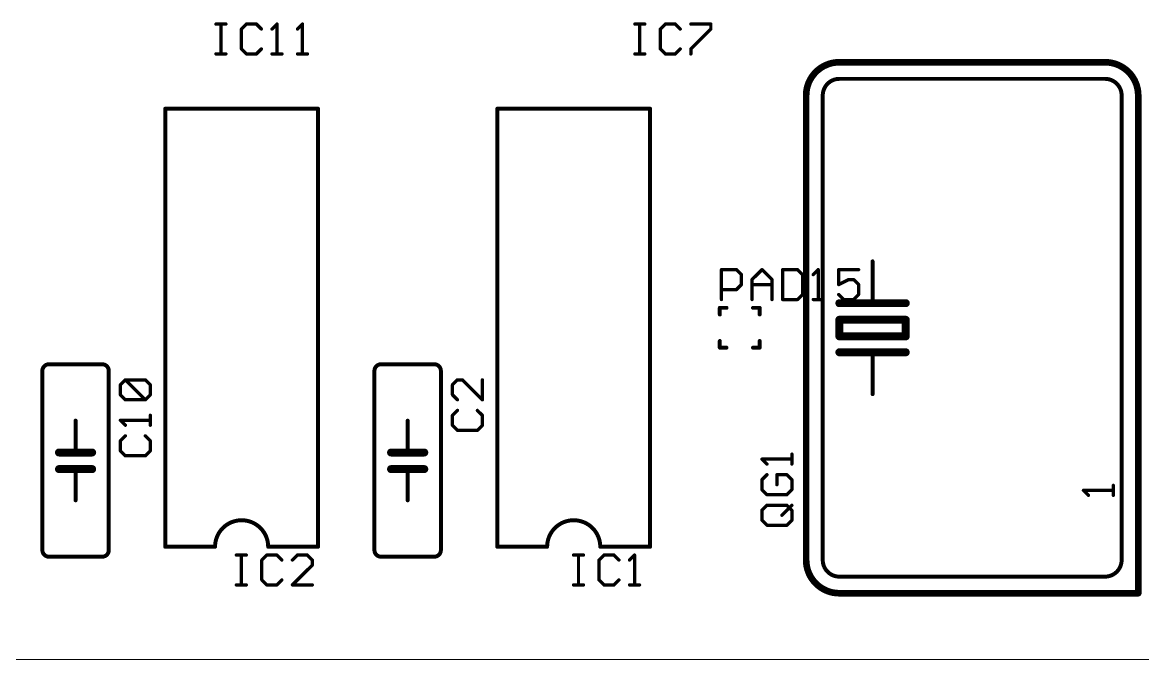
# Model space of a CAD drawing. Extents: x 0 to 127, y 0 to 62.
# Drawn here: x 25.91 to 68.75, y 0 to 24.38 of the extents above; entities that cross this region are included whole.
import ezdxf

# ---------------------------------------------------------------- set-up
doc = ezdxf.new("R2010")
doc.units = 0
for name, color, linetype in [('20', 7, 'CONTINUOUS'), ('21', 253, 'CONTINUOUS'), ('25', 253, 'CONTINUOUS')]:
    doc.layers.add(name, color=color, linetype=linetype)

msp = doc.modelspace()

# ---------------------------------------------------------------- linework, layer by layer
at = {"layer": '20'}
msp.add_line((17.653, 0), (126.985, 0.038), dxfattribs=at)
at = {"layer": '21'}
for points, const_width in [([(57.15, 22.86, 0.4142), (55.88, 21.59)], 0.254), ([(57.15, 22.9235, 1), (57.15, 22.7965)], 0.127), ([(57.15, 22.7965, 1), (57.15, 22.9235)], 0.127), ([(68.58, 21.59, 0.4142), (67.31, 22.86)], 0.254), ([(67.31, 22.9235, 1), (67.31, 22.7965)], 0.127), ([(67.31, 22.7965, 1), (67.31, 22.9235)], 0.127), ([(57.15, 22.225, 0.4142), (56.515, 21.59)], 0.1524), ([(57.15, 22.2631, 1), (57.15, 22.1869)], 0.0762), ([(57.15, 22.1869, 1), (57.15, 22.2631)], 0.0762), ([(67.945, 21.59, 0.4142), (67.31, 22.225)], 0.1524), ([(67.31, 22.2631, 1), (67.31, 22.1869)], 0.0762), ([(67.31, 22.1869, 1), (67.31, 22.2631)], 0.0762), ([(55.9435, 21.59, 1), (55.8165, 21.59)], 0.127), ([(55.8165, 21.59, 1), (55.9435, 21.59)], 0.127), ([(56.5531, 21.59, 1), (56.4769, 21.59)], 0.0762), ([(56.4769, 21.59, 1), (56.5531, 21.59)], 0.0762), ([(67.9831, 21.59, 1), (67.9069, 21.59)], 0.0762), ([(67.9069, 21.59, 1), (67.9831, 21.59)], 0.0762), ([(68.6435, 21.59, 1), (68.5165, 21.59)], 0.127), ([(68.5165, 21.59, 1), (68.6435, 21.59)], 0.127), ([(31.4071, 21.082, 1), (31.3309, 21.082)], 0.0762), ([(31.369, 21.1201, 1), (31.369, 21.0439)], 0.0762), ([(37.2491, 21.082, 1), (37.1729, 21.082)], 0.0762), ([(37.211, 21.0439, 1), (37.211, 21.1201)], 0.0762), ([(44.1071, 21.082, 1), (44.0309, 21.082)], 0.0762), ([(44.069, 21.1201, 1), (44.069, 21.0439)], 0.0762), ([(49.9491, 21.082, 1), (49.8729, 21.082)], 0.0762), ([(49.911, 21.0439, 1), (49.911, 21.1201)], 0.0762), ([(58.4581, 15.24, 1), (58.3819, 15.24)], 0.0762), ([(57.15, 13.716, 1), (57.15, 13.5636)], 0.1524), ([(58.42, 13.716, 1), (58.42, 13.5636)], 0.1524), ([(58.42, 13.5636, 1), (58.42, 13.716)], 0.1524), ([(59.69, 13.5636, 1), (59.69, 13.716)], 0.1524), ([(52.578, 13.5001, 1), (52.578, 13.4239)], 0.0762), ([(52.6161, 13.462, 1), (52.5399, 13.462)], 0.0762), ([(52.832, 13.4239, 1), (52.832, 13.5001)], 0.0762), ([(53.848, 13.5001, 1), (53.848, 13.4239)], 0.0762), ([(54.1401, 13.462, 1), (54.0639, 13.462)], 0.0762), ([(54.102, 13.4239, 1), (54.102, 13.5001)], 0.0762), ([(58.3819, 13.6398, 1), (58.4581, 13.6398)], 0.0762), ([(52.5399, 13.208, 1), (52.6161, 13.208)], 0.0762), ([(54.0639, 13.208, 1), (54.1401, 13.208)], 0.0762), ([(57.15, 13.081, 1), (57.15, 12.9286)], 0.1524), ([(57.2262, 13.0048, 1), (57.0738, 13.0048)], 0.1524), ([(59.7662, 13.0048, 1), (59.6138, 13.0048)], 0.1524), ([(59.69, 12.9286, 1), (59.69, 13.081)], 0.1524), ([(57.15, 12.446, 1), (57.15, 12.2936)], 0.1524), ([(57.0738, 12.3698, 1), (57.2262, 12.3698)], 0.1524), ([(59.6138, 12.3698, 1), (59.7662, 12.3698)], 0.1524), ([(59.69, 12.2936, 1), (59.69, 12.446)], 0.1524), ([(52.6161, 12.192, 1), (52.5399, 12.192)], 0.0762), ([(52.578, 11.9761, 1), (52.578, 11.8999)], 0.0762), ([(52.832, 11.8999, 1), (52.832, 11.9761)], 0.0762), ([(53.848, 11.9761, 1), (53.848, 11.8999)], 0.0762), ([(54.1401, 12.192, 1), (54.0639, 12.192)], 0.0762), ([(54.102, 11.8999, 1), (54.102, 11.9761)], 0.0762), ([(52.5399, 11.938, 1), (52.6161, 11.938)], 0.0762), ([(54.0639, 11.938, 1), (54.1401, 11.938)], 0.0762), ([(57.15, 11.8364, 1), (57.15, 11.684)], 0.1524), ([(58.42, 11.8364, 1), (58.42, 11.684)], 0.1524), ([(58.42, 11.684, 1), (58.42, 11.8364)], 0.1524), ([(58.4581, 11.7602, 1), (58.3819, 11.7602)], 0.0762), ([(59.69, 11.684, 1), (59.69, 11.8364)], 0.1524), ([(26.924, 11.303, 0.4142), (26.67, 11.049)], 0.1524), ([(26.924, 11.3411, 1), (26.924, 11.2649)], 0.0762), ([(26.924, 11.2649, 1), (26.924, 11.3411)], 0.0762), ([(29.21, 11.049, 0.4142), (28.956, 11.303)], 0.1524), ([(28.956, 11.3411, 1), (28.956, 11.2649)], 0.0762), ([(28.956, 11.2649, 1), (28.956, 11.3411)], 0.0762), ([(39.624, 11.303, 0.4142), (39.37, 11.049)], 0.1524), ([(39.624, 11.3411, 1), (39.624, 11.2649)], 0.0762), ([(39.624, 11.2649, 1), (39.624, 11.3411)], 0.0762), ([(41.91, 11.049, 0.4142), (41.656, 11.303)], 0.1524), ([(41.656, 11.3411, 1), (41.656, 11.2649)], 0.0762), ([(41.656, 11.2649, 1), (41.656, 11.3411)], 0.0762), ([(26.7081, 11.049, 1), (26.6319, 11.049)], 0.0762), ([(26.6319, 11.049, 1), (26.7081, 11.049)], 0.0762), ([(29.2481, 11.049, 1), (29.1719, 11.049)], 0.0762), ([(29.1719, 11.049, 1), (29.2481, 11.049)], 0.0762), ([(39.4081, 11.049, 1), (39.3319, 11.049)], 0.0762), ([(39.3319, 11.049, 1), (39.4081, 11.049)], 0.0762), ([(41.9481, 11.049, 1), (41.8719, 11.049)], 0.0762), ([(41.8719, 11.049, 1), (41.9481, 11.049)], 0.0762), ([(58.3819, 10.16, 1), (58.4581, 10.16)], 0.0762), ([(27.9781, 9.144, 1), (27.9019, 9.144)], 0.0762), ([(40.6781, 9.144, 1), (40.6019, 9.144)], 0.0762), ([(27.305, 8.001, 1), (27.305, 7.8486)], 0.1524), ([(27.94, 8.001, 1), (27.94, 7.8486)], 0.1524), ([(27.94, 7.8486, 1), (27.94, 8.001)], 0.1524), ([(27.9019, 7.9248, 1), (27.9781, 7.9248)], 0.0762), ([(28.575, 7.8486, 1), (28.575, 8.001)], 0.1524), ([(40.005, 8.001, 1), (40.005, 7.8486)], 0.1524), ([(40.64, 8.001, 1), (40.64, 7.8486)], 0.1524), ([(40.64, 7.8486, 1), (40.64, 8.001)], 0.1524), ([(40.6019, 7.9248, 1), (40.6781, 7.9248)], 0.0762), ([(41.275, 7.8486, 1), (41.275, 8.001)], 0.1524), ([(27.305, 7.366, 1), (27.305, 7.2136)], 0.1524), ([(27.94, 7.366, 1), (27.94, 7.2136)], 0.1524), ([(27.94, 7.2136, 1), (27.94, 7.366)], 0.1524), ([(27.9781, 7.2898, 1), (27.9019, 7.2898)], 0.0762), ([(28.575, 7.2136, 1), (28.575, 7.366)], 0.1524), ([(40.005, 7.366, 1), (40.005, 7.2136)], 0.1524), ([(40.64, 7.366, 1), (40.64, 7.2136)], 0.1524), ([(40.64, 7.2136, 1), (40.64, 7.366)], 0.1524), ([(40.6781, 7.2898, 1), (40.6019, 7.2898)], 0.0762), ([(41.275, 7.2136, 1), (41.275, 7.366)], 0.1524), ([(66.5061, 6.4996, 1), (66.4611, 6.4546)], 0.0635), ([(66.4836, 6.5088, 1), (66.4836, 6.4454)], 0.0635), ([(67.6593, 6.6678, 1), (67.5957, 6.6678)], 0.0635), ([(67.6275, 6.4454, 1), (67.6275, 6.5088)], 0.0635), ([(27.9019, 6.096, 1), (27.9781, 6.096)], 0.0762), ([(40.6019, 6.096, 1), (40.6781, 6.096)], 0.0762), ([(66.6517, 6.264, 1), (66.6967, 6.309)], 0.0635), ([(67.5957, 6.2865, 1), (67.6593, 6.2865)], 0.0635), ([(35.306, 4.318, 1), (33.274, 4.318)], 0.1524), ([(48.006, 4.318, 1), (45.974, 4.318)], 0.1524), ([(31.369, 4.3561, 1), (31.369, 4.2799)], 0.0762), ([(31.3309, 4.318, 1), (31.4071, 4.318)], 0.0762), ([(33.2359, 4.318, 1), (33.3121, 4.318)], 0.0762), ([(33.274, 4.2799, 1), (33.274, 4.3561)], 0.0762), ([(35.306, 4.3561, 1), (35.306, 4.2799)], 0.0762), ([(35.2679, 4.318, 1), (35.3441, 4.318)], 0.0762), ([(37.1729, 4.318, 1), (37.2491, 4.318)], 0.0762), ([(37.211, 4.2799, 1), (37.211, 4.3561)], 0.0762), ([(44.069, 4.3561, 1), (44.069, 4.2799)], 0.0762), ([(44.0309, 4.318, 1), (44.1071, 4.318)], 0.0762), ([(45.9359, 4.318, 1), (46.0121, 4.318)], 0.0762), ([(45.974, 4.2799, 1), (45.974, 4.3561)], 0.0762), ([(48.006, 4.3561, 1), (48.006, 4.2799)], 0.0762), ([(47.9679, 4.318, 1), (48.0441, 4.318)], 0.0762), ([(49.8729, 4.318, 1), (49.9491, 4.318)], 0.0762), ([(49.911, 4.2799, 1), (49.911, 4.3561)], 0.0762), ([(26.67, 4.191, 0.4142), (26.924, 3.937)], 0.1524), ([(26.7081, 4.191, 1), (26.6319, 4.191)], 0.0762), ([(26.6319, 4.191, 1), (26.7081, 4.191)], 0.0762), ([(26.924, 3.9751, 1), (26.924, 3.8989)], 0.0762), ([(26.924, 3.8989, 1), (26.924, 3.9751)], 0.0762), ([(28.956, 3.937, 0.4142), (29.21, 4.191)], 0.1524), ([(28.956, 3.9751, 1), (28.956, 3.8989)], 0.0762), ([(28.956, 3.8989, 1), (28.956, 3.9751)], 0.0762), ([(29.2481, 4.191, 1), (29.1719, 4.191)], 0.0762), ([(29.1719, 4.191, 1), (29.2481, 4.191)], 0.0762), ([(39.37, 4.191, 0.4142), (39.624, 3.937)], 0.1524), ([(39.4081, 4.191, 1), (39.3319, 4.191)], 0.0762), ([(39.3319, 4.191, 1), (39.4081, 4.191)], 0.0762), ([(39.624, 3.9751, 1), (39.624, 3.8989)], 0.0762), ([(39.624, 3.8989, 1), (39.624, 3.9751)], 0.0762), ([(41.656, 3.937, 0.4142), (41.91, 4.191)], 0.1524), ([(41.656, 3.9751, 1), (41.656, 3.8989)], 0.0762), ([(41.656, 3.8989, 1), (41.656, 3.9751)], 0.0762), ([(41.9481, 4.191, 1), (41.8719, 4.191)], 0.0762), ([(41.8719, 4.191, 1), (41.9481, 4.191)], 0.0762), ([(55.88, 3.81, 0.4142), (57.15, 2.54)], 0.254), ([(55.9435, 3.81, 1), (55.8165, 3.81)], 0.127), ([(55.8165, 3.81, 1), (55.9435, 3.81)], 0.127), ([(56.515, 3.81, 0.4142), (57.15, 3.175)], 0.1524), ([(56.5531, 3.81, 1), (56.4769, 3.81)], 0.0762), ([(67.31, 3.175, 0.4142), (67.945, 3.81)], 0.1524), ([(67.9831, 3.81, 1), (67.9069, 3.81)], 0.0762), ([(56.4769, 3.81, 1), (56.5531, 3.81)], 0.0762), ([(67.9069, 3.81, 1), (67.9831, 3.81)], 0.0762), ([(57.15, 3.2131, 1), (57.15, 3.1369)], 0.0762), ([(57.15, 3.1369, 1), (57.15, 3.2131)], 0.0762), ([(67.31, 3.2131, 1), (67.31, 3.1369)], 0.0762), ([(67.31, 3.1369, 1), (67.31, 3.2131)], 0.0762), ([(57.15, 2.6035, 1), (57.15, 2.4765)], 0.127), ([(57.15, 2.4765, 1), (57.15, 2.6035)], 0.127), ([(68.5165, 2.54, 1), (68.6435, 2.54)], 0.127), ([(68.58, 2.4765, 1), (68.58, 2.6035)], 0.127)]:
    msp.add_lwpolyline(points, format="xyb", dxfattribs=dict(at, const_width=const_width))
for points, const_width in [([(67.31, 22.86), (57.15, 22.86)], 0.254), ([(67.31, 22.225), (57.15, 22.225)], 0.1524), ([(55.88, 21.59), (55.88, 3.81)], 0.254), ([(56.515, 21.59), (56.515, 3.81)], 0.1524), ([(67.945, 3.81), (67.945, 21.59)], 0.1524), ([(68.58, 2.54), (68.58, 21.59)], 0.254), ([(31.369, 21.082), (31.369, 4.318)], 0.1524), ([(31.369, 21.082), (37.211, 21.082)], 0.1524), ([(37.211, 4.318), (37.211, 21.082)], 0.1524), ([(44.069, 21.082), (44.069, 4.318)], 0.1524), ([(44.069, 21.082), (49.911, 21.082)], 0.1524), ([(49.911, 4.318), (49.911, 21.082)], 0.1524), ([(58.42, 13.6398), (58.42, 15.24)], 0.1524), ([(57.15, 13.6398), (58.42, 13.6398)], 0.3048), ([(58.42, 13.6398), (59.69, 13.6398)], 0.3048), ([(52.578, 13.462), (52.832, 13.462)], 0.1524), ([(52.578, 13.462), (52.578, 13.208)], 0.1524), ([(54.102, 13.462), (53.848, 13.462)], 0.1524), ([(54.102, 13.462), (54.102, 13.208)], 0.1524), ([(59.69, 13.0048), (57.15, 13.0048)], 0.3048), ([(57.15, 13.0048), (57.15, 12.3698)], 0.3048), ([(59.69, 12.3698), (59.69, 13.0048)], 0.3048), ([(57.15, 12.3698), (59.69, 12.3698)], 0.3048), ([(52.578, 11.938), (52.578, 12.192)], 0.1524), ([(52.832, 11.938), (52.578, 11.938)], 0.1524), ([(54.102, 11.938), (53.848, 11.938)], 0.1524), ([(54.102, 12.192), (54.102, 11.938)], 0.1524), ([(57.15, 11.7602), (58.42, 11.7602)], 0.3048), ([(58.42, 11.7602), (59.69, 11.7602)], 0.3048), ([(58.42, 11.7602), (58.42, 10.16)], 0.1524), ([(28.956, 11.303), (26.924, 11.303)], 0.1524), ([(41.656, 11.303), (39.624, 11.303)], 0.1524), ([(26.67, 11.049), (26.67, 4.191)], 0.1524), ([(29.21, 4.191), (29.21, 11.049)], 0.1524), ([(39.37, 11.049), (39.37, 4.191)], 0.1524), ([(41.91, 4.191), (41.91, 11.049)], 0.1524), ([(27.94, 7.9248), (27.94, 9.144)], 0.1524), ([(40.64, 7.9248), (40.64, 9.144)], 0.1524), ([(27.94, 7.9248), (27.305, 7.9248)], 0.3048), ([(28.575, 7.9248), (27.94, 7.9248)], 0.3048), ([(40.64, 7.9248), (40.005, 7.9248)], 0.3048), ([(41.275, 7.9248), (40.64, 7.9248)], 0.3048), ([(27.94, 7.2898), (27.305, 7.2898)], 0.3048), ([(28.575, 7.2898), (27.94, 7.2898)], 0.3048), ([(27.94, 7.2898), (27.94, 6.096)], 0.1524), ([(40.64, 7.2898), (40.005, 7.2898)], 0.3048), ([(41.275, 7.2898), (40.64, 7.2898)], 0.3048), ([(40.64, 7.2898), (40.64, 6.096)], 0.1524), ([(66.6742, 6.2865), (66.4836, 6.4771)], 0.127), ([(66.4836, 6.4771), (67.6275, 6.4771)], 0.127), ([(67.6275, 6.2865), (67.6275, 6.6678)], 0.127), ([(31.369, 4.318), (33.274, 4.318)], 0.1524), ([(37.211, 4.318), (35.306, 4.318)], 0.1524), ([(44.069, 4.318), (45.974, 4.318)], 0.1524), ([(49.911, 4.318), (48.006, 4.318)], 0.1524), ([(26.924, 3.937), (28.956, 3.937)], 0.1524), ([(39.624, 3.937), (41.656, 3.937)], 0.1524), ([(57.15, 3.175), (67.31, 3.175)], 0.1524), ([(68.58, 2.54), (57.15, 2.54)], 0.254)]:
    msp.add_lwpolyline(points, dxfattribs=dict(at, const_width=const_width))
at = {"layer": '25', "const_width": 0.127}
for points in [[(33.3087, 24.3214), (33.69, 24.3214)], [(33.4993, 23.1775), (33.4993, 24.3214)], [(34.4737, 24.3214), (34.2831, 24.1308)], [(34.2831, 24.1308), (34.2831, 23.3681)], [(34.855, 24.3214), (34.4737, 24.3214)], [(35.0457, 24.1308), (34.855, 24.3214)], [(35.4524, 24.1308), (35.643, 24.3214)], [(35.643, 24.3214), (35.643, 23.1775)], [(36.4268, 24.1308), (36.6174, 24.3214)], [(36.6174, 24.3214), (36.6174, 23.1775)], [(49.3283, 24.3214), (49.7096, 24.3214)], [(49.5189, 23.1775), (49.5189, 24.3214)], [(50.4933, 24.3214), (50.3027, 24.1308)], [(50.3027, 24.1308), (50.3027, 23.3681)], [(50.8746, 24.3214), (50.4933, 24.3214)], [(51.0653, 24.1308), (50.8746, 24.3214)], [(51.472, 24.3214), (52.2346, 24.3214)], [(52.2346, 24.1308), (51.472, 23.3681)], [(52.2346, 24.3214), (52.2346, 24.1308)], [(33.3087, 23.1775), (33.69, 23.1775)], [(34.2831, 23.3681), (34.4737, 23.1775)], [(34.4737, 23.1775), (34.855, 23.1775)], [(34.855, 23.1775), (35.0457, 23.3681)], [(35.4524, 23.1775), (35.8337, 23.1775)], [(36.4268, 23.1775), (36.8081, 23.1775)], [(49.3283, 23.1775), (49.7096, 23.1775)], [(50.3027, 23.3681), (50.4933, 23.1775)], [(50.4933, 23.1775), (50.8746, 23.1775)], [(50.8746, 23.1775), (51.0653, 23.3681)], [(51.472, 23.3681), (51.472, 23.1775)], [(52.6415, 13.7795), (52.6415, 14.9234)], [(52.6415, 14.9234), (53.2134, 14.9234)], [(53.2134, 14.9234), (53.4041, 14.7328)], [(53.4041, 14.7328), (53.4041, 14.3514)], [(53.8108, 14.5421), (54.1921, 14.9234)], [(53.8108, 13.7795), (53.8108, 14.5421)], [(54.1921, 14.9234), (54.5734, 14.5421)], [(54.5734, 14.5421), (54.5734, 13.7795)], [(54.9801, 14.9234), (54.9801, 13.7795)], [(55.552, 14.9234), (54.9801, 14.9234)], [(55.7427, 14.7328), (55.552, 14.9234)], [(55.7427, 13.9701), (55.7427, 14.7328)], [(56.1494, 14.7328), (56.34, 14.9234)], [(56.34, 14.9234), (56.34, 13.7795)], [(57.8864, 14.9234), (57.1238, 14.9234)], [(57.1238, 14.9234), (57.1238, 14.3514)], [(57.1238, 14.3514), (57.5051, 14.5421)], [(57.5051, 14.5421), (57.6957, 14.5421)], [(57.6957, 14.5421), (57.8864, 14.3514)], [(53.2134, 14.1608), (52.6415, 14.1608)], [(53.4041, 14.3514), (53.2134, 14.1608)], [(53.8108, 14.3514), (54.5734, 14.3514)], [(57.8864, 14.3514), (57.8864, 13.9701)], [(54.9801, 13.7795), (55.552, 13.7795)], [(55.552, 13.7795), (55.7427, 13.9701)], [(56.1494, 13.7795), (56.5307, 13.7795)], [(57.3144, 13.7795), (57.1238, 13.9701)], [(57.6957, 13.7795), (57.3144, 13.7795)], [(57.8864, 13.9701), (57.6957, 13.7795)], [(29.6536, 10.5149), (29.8442, 10.7056)], [(29.8442, 10.7056), (30.6069, 10.7056)], [(30.6069, 9.943), (29.8442, 10.7056)], [(30.6069, 10.7056), (30.7975, 10.5149)], [(42.5442, 10.7057), (42.3536, 10.515)], [(42.7349, 10.7057), (42.5442, 10.7057)], [(43.4975, 9.9431), (42.7349, 10.7057)], [(43.4975, 10.7057), (43.4975, 9.9431)], [(29.6536, 10.1336), (29.6536, 10.5149)], [(30.7975, 10.5149), (30.7975, 10.1336)], [(42.3536, 10.515), (42.3536, 10.1337)], [(29.8442, 9.943), (29.6536, 10.1336)], [(30.6069, 9.943), (29.8442, 9.943)], [(30.7975, 10.1336), (30.6069, 9.943)], [(42.3536, 10.1337), (42.5442, 9.9431)], [(42.5442, 9.5364), (42.3536, 9.3457)], [(43.4975, 9.3457), (43.3069, 9.5364)], [(29.8442, 8.9686), (29.6536, 9.1592)], [(29.6536, 9.1592), (30.7975, 9.1592)], [(30.7975, 8.9686), (30.7975, 9.3499)], [(42.3536, 9.3457), (42.3536, 8.9644)], [(42.3536, 8.9644), (42.5442, 8.7738)], [(43.3069, 8.7738), (43.4975, 8.9644)], [(43.4975, 8.9644), (43.4975, 9.3457)], [(29.8442, 8.5619), (29.6536, 8.3712)], [(30.7975, 8.3712), (30.6069, 8.5619)], [(42.5442, 8.7738), (43.3069, 8.7738)], [(29.6536, 8.3712), (29.6536, 7.9899)], [(30.7975, 7.9899), (30.7975, 8.3712)], [(29.6536, 7.9899), (29.8442, 7.7993)], [(29.8442, 7.7993), (30.6069, 7.7993)], [(30.6069, 7.7993), (30.7975, 7.9899)], [(54.3806, 7.4821), (54.19, 7.6727)], [(54.19, 7.6727), (55.3339, 7.6727)], [(55.3339, 7.4821), (55.3339, 7.8634)], [(54.3806, 7.0754), (54.19, 6.8847)], [(54.19, 6.8847), (54.19, 6.5034)], [(55.1433, 7.0754), (54.762, 7.0754)], [(54.762, 7.0754), (54.762, 6.6941)], [(55.3339, 6.8847), (55.1433, 7.0754)], [(55.3339, 6.5034), (55.3339, 6.8847)], [(54.19, 6.5034), (54.3806, 6.3128)], [(55.1433, 6.3128), (55.3339, 6.5034)], [(54.3806, 6.3128), (55.1433, 6.3128)], [(54.19, 5.7154), (54.3806, 5.9061)], [(54.19, 5.3341), (54.19, 5.7154)], [(54.3806, 5.9061), (55.1433, 5.9061)], [(54.9526, 5.5248), (55.3339, 5.9061)], [(55.1433, 5.9061), (55.3339, 5.7154)], [(55.3339, 5.7154), (55.3339, 5.3341)], [(54.3806, 5.1435), (54.19, 5.3341)], [(55.1433, 5.1435), (54.3806, 5.1435)], [(55.3339, 5.3341), (55.1433, 5.1435)], [(34.0883, 4.0014), (34.4696, 4.0014)], [(34.2789, 2.8575), (34.2789, 4.0014)], [(35.2533, 4.0014), (35.0627, 3.8108)], [(35.0627, 3.8108), (35.0627, 3.0481)], [(35.6346, 4.0014), (35.2533, 4.0014)], [(35.8253, 3.8108), (35.6346, 4.0014)], [(36.4226, 4.0014), (36.232, 3.8108)], [(36.8039, 4.0014), (36.4226, 4.0014)], [(36.9946, 3.8108), (36.8039, 4.0014)], [(36.9946, 3.6201), (36.9946, 3.8108)], [(46.9832, 4.0014), (47.3645, 4.0014)], [(47.1738, 2.8575), (47.1738, 4.0014)], [(48.1482, 4.0014), (47.9576, 3.8108)], [(47.9576, 3.8108), (47.9576, 3.0481)], [(48.5295, 4.0014), (48.1482, 4.0014)], [(48.7202, 3.8108), (48.5295, 4.0014)], [(49.1269, 3.8108), (49.3175, 4.0014)], [(49.3175, 4.0014), (49.3175, 2.8575)], [(36.232, 2.8575), (36.9946, 3.6201)], [(35.0627, 3.0481), (35.2533, 2.8575)], [(35.6346, 2.8575), (35.8253, 3.0481)], [(47.9576, 3.0481), (48.1482, 2.8575)], [(48.5295, 2.8575), (48.7202, 3.0481)], [(34.0883, 2.8575), (34.4696, 2.8575)], [(35.2533, 2.8575), (35.6346, 2.8575)], [(36.9946, 2.8575), (36.232, 2.8575)], [(46.9832, 2.8575), (47.3645, 2.8575)], [(48.1482, 2.8575), (48.5295, 2.8575)], [(49.1269, 2.8575), (49.5082, 2.8575)]]:
    msp.add_lwpolyline(points, dxfattribs=at)
at = {"layer": '25', "const_width": 0.0635}
for points in [[(33.3087, 24.3531, 1), (33.3087, 24.2897)], [(33.5311, 24.3214, 1), (33.4675, 24.3214)], [(33.69, 24.2897, 1), (33.69, 24.3531)], [(34.2606, 24.1533, 1), (34.3056, 24.1083)], [(34.3149, 24.1308, 1), (34.2514, 24.1308)], [(34.4737, 24.3531, 1), (34.4737, 24.2897)], [(34.4962, 24.2989, 1), (34.4512, 24.3439)], [(34.8774, 24.3439, 1), (34.8326, 24.2989)], [(34.855, 24.2897, 1), (34.855, 24.3531)], [(35.0233, 24.1083, 1), (35.0681, 24.1533)], [(35.4299, 24.1533, 1), (35.4749, 24.1083)], [(35.6748, 24.3214, 1), (35.6112, 24.3214)], [(35.6655, 24.2989, 1), (35.6205, 24.3439)], [(36.4043, 24.1533, 1), (36.4493, 24.1083)], [(36.6492, 24.3214, 1), (36.5857, 24.3214)], [(36.6399, 24.2989, 1), (36.5949, 24.3439)], [(49.3283, 24.3531, 1), (49.3283, 24.2897)], [(49.5507, 24.3214, 1), (49.4872, 24.3214)], [(49.7096, 24.2897, 1), (49.7096, 24.3531)], [(50.3345, 24.1308, 1), (50.2709, 24.1308)], [(50.2802, 24.1533, 1), (50.3252, 24.1083)], [(50.4933, 24.3531, 1), (50.4933, 24.2897)], [(50.5158, 24.2989, 1), (50.4708, 24.3439)], [(50.897, 24.3439, 1), (50.8522, 24.2989)], [(50.8746, 24.2897, 1), (50.8746, 24.3531)], [(51.0429, 24.1083, 1), (51.0877, 24.1533)], [(51.472, 24.3531, 1), (51.472, 24.2897)], [(52.2664, 24.3214, 1), (52.2028, 24.3214)], [(52.2028, 24.1308, 1), (52.2664, 24.1308)], [(52.2571, 24.1084, 1), (52.2121, 24.1532)], [(52.2346, 24.2897, 1), (52.2346, 24.3531)], [(33.3087, 23.2093, 1), (33.3087, 23.1458)], [(33.4675, 23.1775, 1), (33.5311, 23.1775)], [(33.69, 23.1458, 1), (33.69, 23.2093)], [(34.3056, 23.3906, 1), (34.2606, 23.3456)], [(34.2514, 23.3681, 1), (34.3149, 23.3681)], [(34.4737, 23.2093, 1), (34.4737, 23.1458)], [(34.4512, 23.155, 1), (34.4962, 23.2)], [(34.8326, 23.2, 1), (34.8774, 23.155)], [(34.855, 23.1458, 1), (34.855, 23.2093)], [(35.0681, 23.3456, 1), (35.0233, 23.3906)], [(35.4524, 23.2093, 1), (35.4524, 23.1458)], [(35.6112, 23.1775, 1), (35.6748, 23.1775)], [(35.8337, 23.1458, 1), (35.8337, 23.2093)], [(36.4268, 23.2093, 1), (36.4268, 23.1458)], [(36.5857, 23.1775, 1), (36.6492, 23.1775)], [(36.8081, 23.1458, 1), (36.8081, 23.2093)], [(49.3283, 23.2093, 1), (49.3283, 23.1458)], [(49.4872, 23.1775, 1), (49.5507, 23.1775)], [(49.7096, 23.1458, 1), (49.7096, 23.2093)], [(50.3252, 23.3906, 1), (50.2802, 23.3456)], [(50.2709, 23.3681, 1), (50.3345, 23.3681)], [(50.4933, 23.2093, 1), (50.4933, 23.1458)], [(50.4708, 23.155, 1), (50.5158, 23.2)], [(50.8522, 23.2, 1), (50.897, 23.155)], [(50.8746, 23.1458, 1), (50.8746, 23.2093)], [(51.0877, 23.3456, 1), (51.0429, 23.3906)], [(51.5038, 23.3681, 1), (51.4402, 23.3681)], [(51.4402, 23.1775, 1), (51.5038, 23.1775)], [(51.4495, 23.3905, 1), (51.4945, 23.3457)], [(52.6733, 14.9234, 1), (52.6097, 14.9234)], [(52.6415, 14.9552, 1), (52.6415, 14.8917)], [(53.2358, 14.9459, 1), (53.191, 14.9009)], [(53.2134, 14.8917, 1), (53.2134, 14.9552)], [(53.4359, 14.7328, 1), (53.3723, 14.7328)], [(53.3817, 14.7103, 1), (53.4265, 14.7553)], [(53.7883, 14.5646, 1), (53.8333, 14.5196)], [(53.8426, 14.5421, 1), (53.779, 14.5421)], [(54.2146, 14.9459, 1), (54.1696, 14.9009)], [(54.2146, 14.9009, 1), (54.1696, 14.9459)], [(54.6052, 14.5421, 1), (54.5416, 14.5421)], [(54.5509, 14.5196, 1), (54.5959, 14.5646)], [(55.0119, 14.9234, 1), (54.9483, 14.9234)], [(54.9801, 14.9552, 1), (54.9801, 14.8917)], [(55.5744, 14.9459, 1), (55.5296, 14.9009)], [(55.552, 14.8917, 1), (55.552, 14.9552)], [(55.7745, 14.7328, 1), (55.7109, 14.7328)], [(55.7203, 14.7103, 1), (55.7651, 14.7553)], [(56.1269, 14.7553, 1), (56.1719, 14.7103)], [(56.3718, 14.9234, 1), (56.3083, 14.9234)], [(56.3625, 14.9009, 1), (56.3175, 14.9459)], [(57.1238, 14.9552, 1), (57.1238, 14.8917)], [(57.1556, 14.9234, 1), (57.0921, 14.9234)], [(57.5051, 14.5739, 1), (57.5051, 14.5104)], [(57.5193, 14.5137, 1), (57.4909, 14.5705)], [(57.7182, 14.5646, 1), (57.6732, 14.5196)], [(57.6957, 14.5104, 1), (57.6957, 14.5739)], [(57.8864, 14.8917, 1), (57.8864, 14.9552)], [(52.6415, 14.1926, 1), (52.6415, 14.129)], [(53.191, 14.1833, 1), (53.2358, 14.1383)], [(53.2134, 14.129, 1), (53.2134, 14.1926)], [(53.3723, 14.3514, 1), (53.4359, 14.3514)], [(53.4265, 14.3289, 1), (53.3817, 14.3739)], [(53.8108, 14.3832, 1), (53.8108, 14.3196)], [(54.5734, 14.3196, 1), (54.5734, 14.3832)], [(57.1096, 14.3798, 1), (57.138, 14.323)], [(57.0921, 14.3514, 1), (57.1556, 14.3514)], [(57.9182, 14.3514, 1), (57.8546, 14.3514)], [(57.8639, 14.3289, 1), (57.9089, 14.3739)], [(52.6097, 13.7795, 1), (52.6733, 13.7795)], [(53.779, 13.7795, 1), (53.8426, 13.7795)], [(54.5416, 13.7795, 1), (54.6052, 13.7795)], [(54.9801, 13.8113, 1), (54.9801, 13.7478)], [(54.9483, 13.7795, 1), (55.0119, 13.7795)], [(55.5296, 13.802, 1), (55.5744, 13.757)], [(55.552, 13.7478, 1), (55.552, 13.8113)], [(55.7109, 13.9701, 1), (55.7745, 13.9701)], [(55.7651, 13.9476, 1), (55.7203, 13.9926)], [(56.1494, 13.8113, 1), (56.1494, 13.7478)], [(56.3083, 13.7795, 1), (56.3718, 13.7795)], [(56.5307, 13.7478, 1), (56.5307, 13.8113)], [(57.1463, 13.9926, 1), (57.1013, 13.9476)], [(57.3144, 13.8113, 1), (57.3144, 13.7478)], [(57.2919, 13.757, 1), (57.3369, 13.802)], [(57.6733, 13.802, 1), (57.7181, 13.757)], [(57.6957, 13.7478, 1), (57.6957, 13.8113)], [(57.8546, 13.9701, 1), (57.9182, 13.9701)], [(57.9088, 13.9476, 1), (57.864, 13.9926)], [(29.8442, 10.7374, 1), (29.8442, 10.6739)], [(29.8666, 10.7281, 1), (29.8218, 10.6831)], [(29.8667, 10.6832, 1), (29.8217, 10.728)], [(30.6294, 10.728, 1), (30.5844, 10.6832)], [(30.6069, 10.6739, 1), (30.6069, 10.7374)], [(42.5442, 10.7375, 1), (42.5442, 10.674)], [(42.5667, 10.6833, 1), (42.5217, 10.7281)], [(42.7574, 10.7282, 1), (42.7124, 10.6832)], [(42.7349, 10.674, 1), (42.7349, 10.7375)], [(43.5293, 10.7057, 1), (43.4658, 10.7057)], [(29.6854, 10.5149, 1), (29.6219, 10.5149)], [(29.6311, 10.5373, 1), (29.6761, 10.4925)], [(30.8293, 10.5149, 1), (30.7658, 10.5149)], [(30.775, 10.4925, 1), (30.82, 10.5373)], [(42.3854, 10.515, 1), (42.3218, 10.515)], [(42.3311, 10.5374, 1), (42.3761, 10.4926)], [(29.6761, 10.1561, 1), (29.6311, 10.1111)], [(29.6219, 10.1336, 1), (29.6854, 10.1336)], [(29.8442, 9.9748, 1), (29.8442, 9.9112)], [(29.8217, 9.9205, 1), (29.8667, 9.9655)], [(30.5844, 9.9655, 1), (30.6294, 9.9205)], [(30.5845, 9.9205, 1), (30.6293, 9.9655)], [(30.6069, 9.9112, 1), (30.6069, 9.9748)], [(30.7658, 10.1336, 1), (30.8293, 10.1336)], [(30.82, 10.1111, 1), (30.775, 10.1561)], [(42.3761, 10.1562, 1), (42.3311, 10.1112)], [(42.3218, 10.1337, 1), (42.3854, 10.1337)], [(42.5217, 9.9206, 1), (42.5667, 9.9656)], [(43.4658, 9.9431, 1), (43.5293, 9.9431)], [(43.475, 9.9206, 1), (43.52, 9.9656)], [(42.5667, 9.514, 1), (42.5217, 9.5588)], [(43.3294, 9.5588, 1), (43.2844, 9.514)], [(29.6761, 9.1817, 1), (29.6311, 9.1367)], [(29.6536, 9.191, 1), (29.6536, 9.1274)], [(29.8217, 8.9461, 1), (29.8667, 8.9911)], [(30.8293, 9.3499, 1), (30.7658, 9.3499)], [(30.7658, 8.9686, 1), (30.8293, 8.9686)], [(30.7975, 9.1274, 1), (30.7975, 9.191)], [(42.3761, 8.9869, 1), (42.3311, 8.9419)], [(42.3854, 9.3457, 1), (42.3218, 9.3457)], [(42.3311, 9.3681, 1), (42.3761, 9.3233)], [(43.5293, 9.3457, 1), (43.4658, 9.3457)], [(43.475, 9.3233, 1), (43.52, 9.3681)], [(43.52, 8.9419, 1), (43.475, 8.9869)], [(29.8667, 8.5395, 1), (29.8217, 8.5843)], [(30.6294, 8.5843, 1), (30.5844, 8.5395)], [(42.3218, 8.9644, 1), (42.3854, 8.9644)], [(42.5442, 8.8056, 1), (42.5442, 8.742)], [(42.5217, 8.7513, 1), (42.5667, 8.7963)], [(43.2844, 8.7963, 1), (43.3294, 8.7513)], [(43.3069, 8.742, 1), (43.3069, 8.8056)], [(43.4658, 8.9644, 1), (43.5293, 8.9644)], [(29.6854, 8.3712, 1), (29.6219, 8.3712)], [(29.6311, 8.3936, 1), (29.6761, 8.3488)], [(30.8293, 8.3712, 1), (30.7658, 8.3712)], [(30.775, 8.3488, 1), (30.82, 8.3936)], [(29.6761, 8.0124, 1), (29.6311, 7.9674)], [(29.6219, 7.9899, 1), (29.6854, 7.9899)], [(29.8442, 7.8311, 1), (29.8442, 7.7676)], [(29.8217, 7.7768, 1), (29.8667, 7.8218)], [(30.5844, 7.8218, 1), (30.6294, 7.7768)], [(30.6069, 7.7676, 1), (30.6069, 7.8311)], [(30.7658, 7.9899, 1), (30.8293, 7.9899)], [(30.82, 7.9674, 1), (30.775, 8.0124)], [(54.2125, 7.6952, 1), (54.1675, 7.6502)], [(54.19, 7.7045, 1), (54.19, 7.641)], [(55.3657, 7.8634, 1), (55.3021, 7.8634)], [(55.3339, 7.641, 1), (55.3339, 7.7045)], [(54.3581, 7.4596, 1), (54.4031, 7.5046)], [(55.3021, 7.4821, 1), (55.3657, 7.4821)], [(54.2218, 6.8847, 1), (54.1583, 6.8847)], [(54.1675, 6.9071, 1), (54.2125, 6.8623)], [(54.4031, 7.053, 1), (54.3581, 7.0978)], [(54.7938, 7.0754, 1), (54.7302, 7.0754)], [(54.762, 7.1071, 1), (54.762, 7.0437)], [(55.1658, 7.0978, 1), (55.1208, 7.053)], [(55.1433, 7.0437, 1), (55.1433, 7.1071)], [(55.3657, 6.8847, 1), (55.3021, 6.8847)], [(55.3114, 6.8623, 1), (55.3564, 6.9071)], [(54.2125, 6.5259, 1), (54.1675, 6.4809)], [(54.1583, 6.5034, 1), (54.2218, 6.5034)], [(54.7302, 6.6941, 1), (54.7938, 6.6941)], [(55.3021, 6.5034, 1), (55.3657, 6.5034)], [(55.3564, 6.4809, 1), (55.3114, 6.5259)], [(54.3806, 6.3445, 1), (54.3806, 6.2811)], [(54.3581, 6.2903, 1), (54.4031, 6.3353)], [(55.1208, 6.3353, 1), (55.1658, 6.2903)], [(55.1433, 6.2811, 1), (55.1433, 6.3445)], [(54.2218, 5.7154, 1), (54.1583, 5.7154)], [(54.1675, 5.7378, 1), (54.2125, 5.693)], [(54.3806, 5.9379, 1), (54.3806, 5.8744)], [(54.4031, 5.8837, 1), (54.3581, 5.9285)], [(54.9301, 5.5473, 1), (54.9751, 5.5023)], [(55.1658, 5.9285, 1), (55.1208, 5.8837)], [(55.1433, 5.8744, 1), (55.1433, 5.9379)], [(55.3657, 5.7154, 1), (55.3021, 5.7154)], [(55.3564, 5.8836, 1), (55.3114, 5.9286)], [(55.3114, 5.693, 1), (55.3564, 5.7378)], [(54.2125, 5.3566, 1), (54.1675, 5.3116)], [(54.1583, 5.3341, 1), (54.2218, 5.3341)], [(54.3806, 5.1753, 1), (54.3806, 5.1118)], [(54.3581, 5.121, 1), (54.4031, 5.166)], [(55.1208, 5.166, 1), (55.1658, 5.121)], [(55.1433, 5.1118, 1), (55.1433, 5.1753)], [(55.3021, 5.3341, 1), (55.3657, 5.3341)], [(55.3564, 5.3116, 1), (55.3114, 5.3566)], [(34.0883, 4.0332, 1), (34.0883, 3.9697)], [(34.3107, 4.0014, 1), (34.2471, 4.0014)], [(34.4696, 3.9697, 1), (34.4696, 4.0332)], [(35.0402, 3.8333, 1), (35.0852, 3.7883)], [(35.0945, 3.8108, 1), (35.0309, 3.8108)], [(35.2533, 4.0332, 1), (35.2533, 3.9697)], [(35.2758, 3.9789, 1), (35.2308, 4.0239)], [(35.657, 4.0239, 1), (35.6122, 3.9789)], [(35.6346, 3.9697, 1), (35.6346, 4.0332)], [(35.8029, 3.7883, 1), (35.8477, 3.8333)], [(36.2095, 3.8333, 1), (36.2545, 3.7883)], [(36.4226, 4.0332, 1), (36.4226, 3.9697)], [(36.4451, 3.9789, 1), (36.4001, 4.0239)], [(36.8263, 4.0239, 1), (36.7815, 3.9789)], [(36.8039, 3.9697, 1), (36.8039, 4.0332)], [(37.0264, 3.8108, 1), (36.9628, 3.8108)], [(36.9722, 3.7883, 1), (37.017, 3.8333)], [(46.9832, 4.0332, 1), (46.9832, 3.9697)], [(47.2056, 4.0014, 1), (47.142, 4.0014)], [(47.3645, 3.9697, 1), (47.3645, 4.0332)], [(47.9894, 3.8108, 1), (47.9258, 3.8108)], [(47.9351, 3.8333, 1), (47.9801, 3.7883)], [(48.1482, 4.0332, 1), (48.1482, 3.9697)], [(48.1707, 3.9789, 1), (48.1257, 4.0239)], [(48.5519, 4.0239, 1), (48.5071, 3.9789)], [(48.5295, 3.9697, 1), (48.5295, 4.0332)], [(48.6978, 3.7883, 1), (48.7426, 3.8333)], [(49.1044, 3.8333, 1), (49.1494, 3.7883)], [(49.3493, 4.0014, 1), (49.2858, 4.0014)], [(49.34, 3.9789, 1), (49.295, 4.0239)], [(36.9628, 3.6201, 1), (37.0264, 3.6201)], [(37.0171, 3.5976, 1), (36.9721, 3.6426)], [(35.0852, 3.0706, 1), (35.0402, 3.0256)], [(35.0309, 3.0481, 1), (35.0945, 3.0481)], [(35.8477, 3.0256, 1), (35.8029, 3.0706)], [(47.9801, 3.0706, 1), (47.9351, 3.0256)], [(47.9258, 3.0481, 1), (47.9894, 3.0481)], [(48.7426, 3.0256, 1), (48.6978, 3.0706)], [(34.0883, 2.8893, 1), (34.0883, 2.8257)], [(34.2471, 2.8575, 1), (34.3107, 2.8575)], [(34.4696, 2.8257, 1), (34.4696, 2.8893)], [(35.2533, 2.8893, 1), (35.2533, 2.8257)], [(35.2308, 2.835, 1), (35.2758, 2.88)], [(35.6122, 2.88, 1), (35.657, 2.835)], [(35.6346, 2.8257, 1), (35.6346, 2.8893)], [(36.232, 2.8893, 1), (36.232, 2.8257)], [(36.2095, 2.88, 1), (36.2545, 2.835)], [(36.9946, 2.8257, 1), (36.9946, 2.8893)], [(46.9832, 2.8893, 1), (46.9832, 2.8257)], [(47.142, 2.8575, 1), (47.2056, 2.8575)], [(47.3645, 2.8257, 1), (47.3645, 2.8893)], [(48.1482, 2.8893, 1), (48.1482, 2.8257)], [(48.1257, 2.835, 1), (48.1707, 2.88)], [(48.5071, 2.88, 1), (48.5519, 2.835)], [(48.5295, 2.8257, 1), (48.5295, 2.8893)], [(49.1269, 2.8893, 1), (49.1269, 2.8257)], [(49.2858, 2.8575, 1), (49.3493, 2.8575)], [(49.5082, 2.8257, 1), (49.5082, 2.8893)]]:
    msp.add_lwpolyline(points, format="xyb", dxfattribs=at)

doc.saveas('drawing.dxf')
